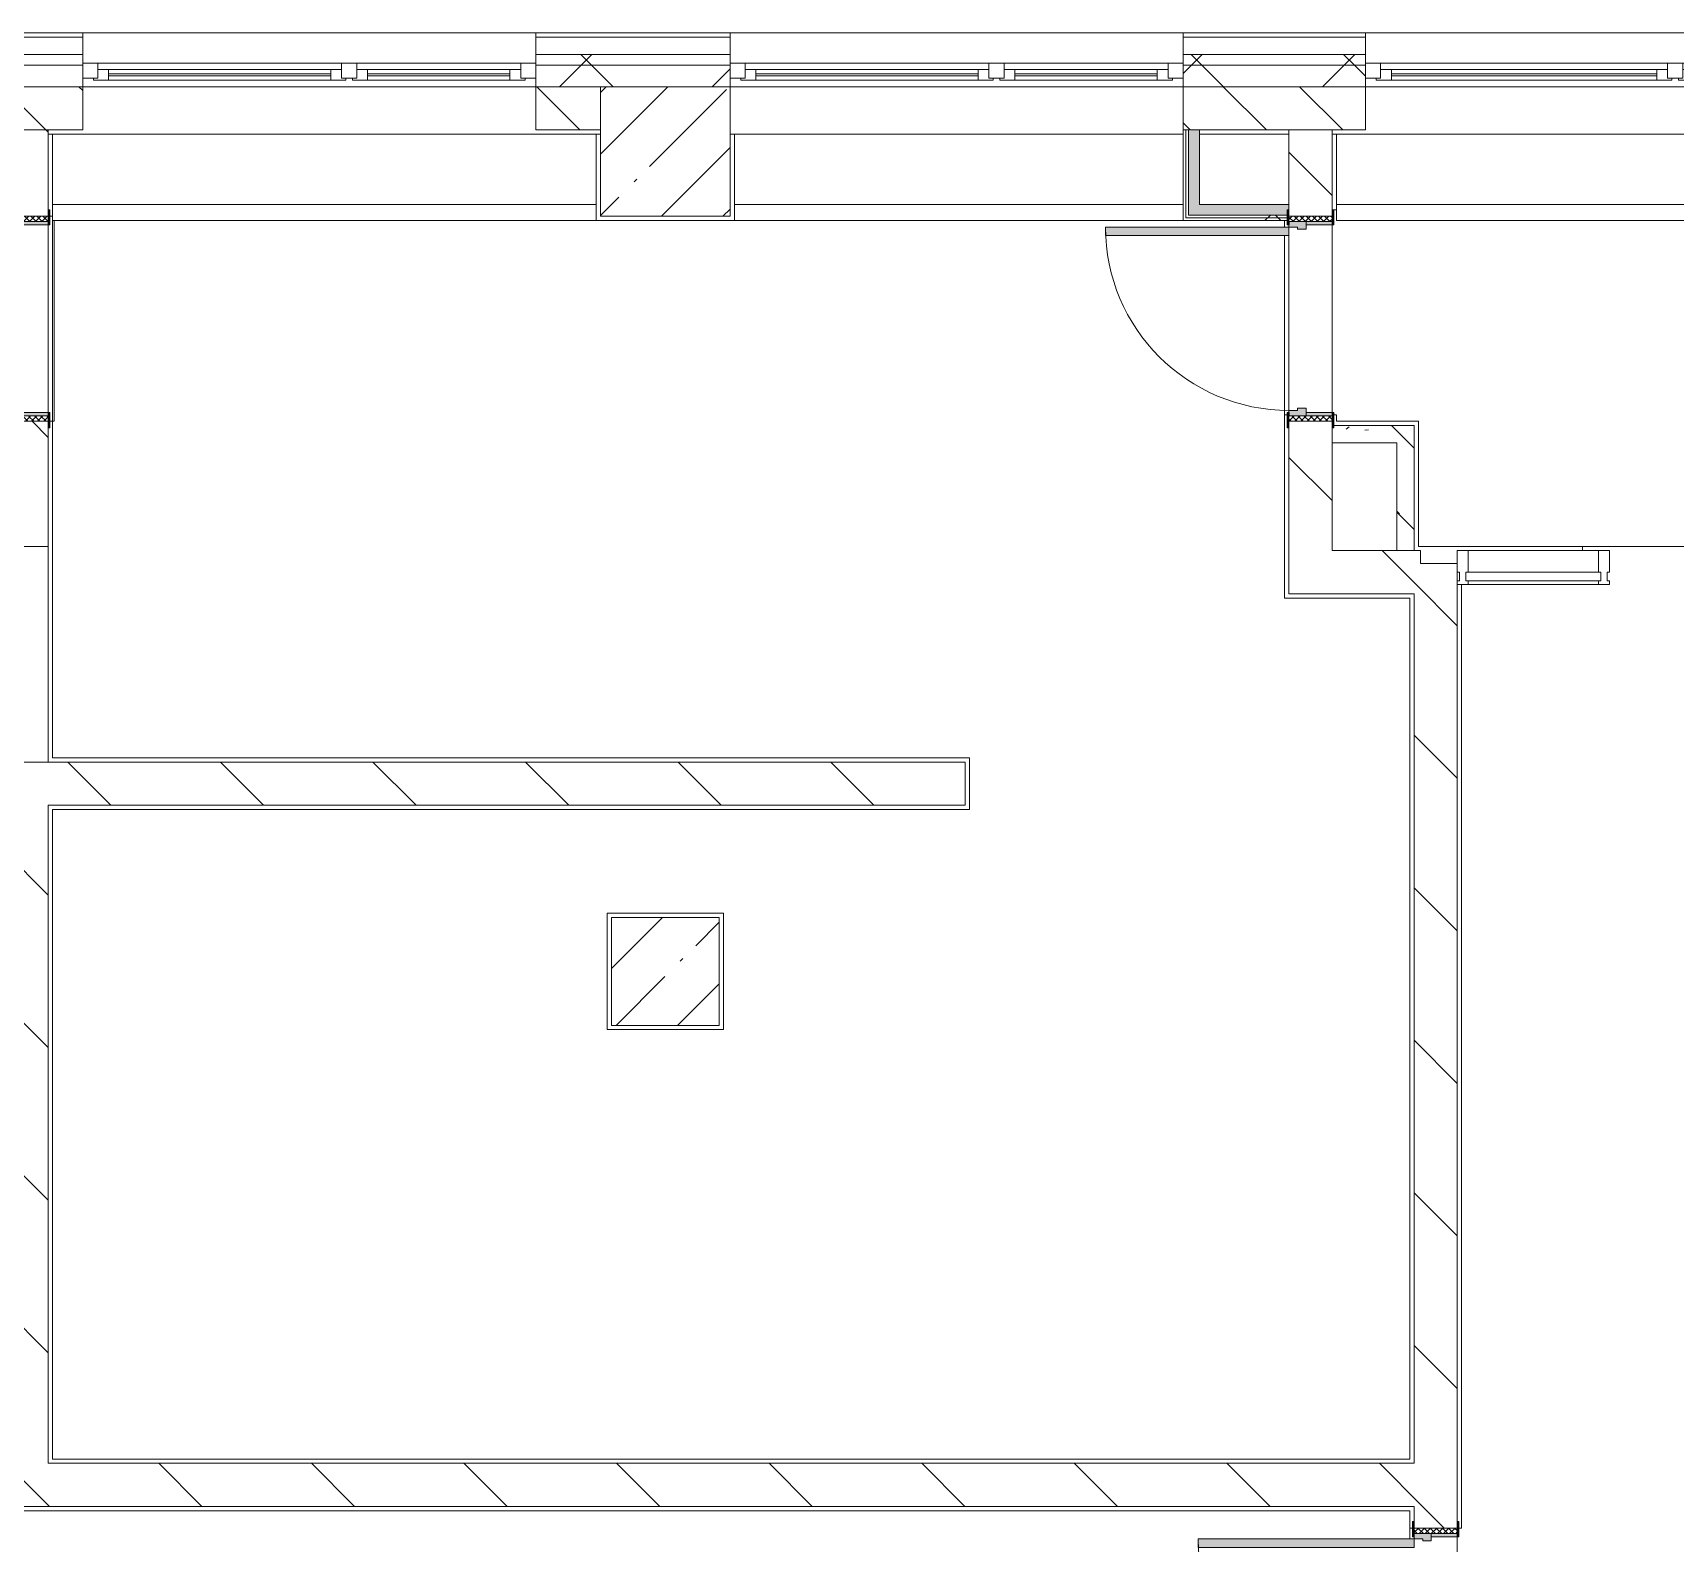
# Model space of a CAD drawing. Header units: millimetres. Extents: x 81494 to 296443, y -8553 to 29000.
# Drawn here: x 220962 to 228573, y 20350 to 27350 of the extents above; entities that cross this region are included whole.
import ezdxf

# ---------------------------------------------------------------- set-up
doc = ezdxf.new("R2010")
doc.units = ezdxf.units.MM
for name, color, linetype, lineweight, true_color in [('A-DOOR-5', 7, 'Continuous', 5, 0xe2e2e2), ('A-DOOR-6', 7, 'Continuous', 5, 0xaaaaaa), ('A-DOOR-FRAM-4', 7, 'Continuous', 5, 0xe2e2e2), ('A-DOOR-FRAM-5', 7, 'Continuous', 5, 0xaaaaaa), ('A-FLOR-2', 7, 'Continuous', 5, 0xaaaaaa), ('I-WALL-2', 7, 'Continuous', 9, 0xe7e7e7), ('I-WALL-5', 7, 'Continuous', 5, 0x787878)]:
    doc.layers.add(name, color=color, linetype=linetype, lineweight=lineweight, true_color=true_color)
for name, color, linetype, lineweight in [('A-GLAZ-3', 7, 'Continuous', 5), ('A-GLAZ-CWMG-2', 7, 'Continuous', 5), ('A-WALL', 7, 'Continuous', 9), ('A-WALL-4', 7, 'Continuous', 5), ('I-WALL-3', 7, 'Continuous', 5), ('S-COLS-1', 7, 'Continuous', 5)]:
    doc.layers.add(name, color=color, linetype=linetype, lineweight=lineweight)
pattern_1 = [(135, (169433.17, 0), (-353.5534, -353.5534), [])]
pattern_2 = [(135, (1826.41, 164.685), (-14.14214, -14.14214), []), (225, (1826.41, 164.685), (14.14214, -14.14214), [])]
pattern_3 = [(45, (-296.384, 164.685), (-14.1421, 14.1421), []), (135, (-296.384, 164.685), (-14.1421, -14.1421), [])]
pattern_4 = [(45, (169433.17, 0), (-353.5534, 353.5534), []), (135, (169433.17, 0), (-353.5534, -353.5534), [])]
pattern_5 = [(135, (169433.17, 0), (-377.1708, -377.1708), [533.4, -88.9, 17.78, -88.9]), (135, (169433.17, 376.94), (-377.1708, -377.1708), []), (50, (169433.17, 0), (637.6445, -55.7866), [66.675, -733.425]), (355, (169433.2, 0), (-123.3494, 668.699), [53.34, -586.74]), (100.451, (169486.3, -4.65), (514.299, 612.908), [56.665, -623.315]), (46.184, (169433.2, 177.8), (948.776, -147.15), [100.012, -1100.137]), (96.636, (169512.2, 165.5), (830.909, 865.997), [84.998, -934.973]), (351.184, (169433.2, 177.8), (830.918, 865.988), [80.01, -880.11]), (21, (169522.07, 133.35), (530.6506, -357.9283), [66.675, -733.425]), (326, (169522.1, 133.35), (216.308, 644.6585), [53.34, -586.74]), (71.451, (169566.3, 103.5), (746.9596, 286.7243), [56.665, -623.315]), (37.5, (169433.17, 0), (10.8105, 295.9426), [16.764, -562.864, 16.764, -578.866, -588.962]), (37.5, (169433.17, 0), (10.8105, 295.9426), [-1175.258, 16.764, -572.198]), (7.5, (169433.17, 0), (233.8692, 350.6318), [16.764, -322.834, 16.764, -549.529, -224.472]), (7.5, (169433.17, 0), (233.8692, 350.6318), [-905.891, 16.764, -207.708]), (327.5, (169234.92, 0), (474.5678, -20.0513), [16.764, -205.486, 16.764, -676.656, -920.115]), (327.5, (169234.92, 0), (474.5678, -20.0513), [-915.67, 16.764, -903.351]), (317.5, (169146.02, 0), (518.4522, 88.9934), [16.764, -272.161, 16.764, -443.738, -653.415]), (317.5, (169146.02, 0), (518.4522, 88.9934), [-749.427, 16.764, -636.651])]
pattern_6 = [(45, (169433.2, 0), (-530.33, 530.33), []), (135, (169433.2, 0), (-530.33, -530.33), [])]

# ---------------------------------------------------------------- blocks, each defined once
blk = doc.blocks.new('Прямоугольный импост - Импост структурный с накладкой - 160мм Темный-32302292-1_3_4_птичка')
at = {"layer": 'A-GLAZ-CWMG-2'}
for p, q in [((-50, 40), (-50, 140)), ((-50, 140), (0, 140)), ((0, 140), (0, 40)), ((-40, 40), (-50, 40)), ((-50, -17), (-50, 0)), ((-50, 0), (-40, 0)), ((-40, 0), (-40, 40)), ((-10, 40), (-10, 0)), ((0, 40), (-10, 40)), ((-10, 0), (0, 0)), ((0, 0), (0, -17)), ((0, -17), (-50, -17))]:
    blk.add_line(p, q, dxfattribs=at)
blk = doc.blocks.new('110_Дверь_СКБ_1Ст_Внутренняя1 - Д-11л 950х2100-32173567-1_3_4_птичка')
at = {"layer": 'A-DOOR-5'}
h = blk.add_hatch(color=256, dxfattribs=at)
h.paths.add_polyline_path([(-437.5, 20), (-402.5, 20), (-402.5, 60), (-412.5, 60), (-412.5, 100), (-437.5, 100)])
h.paths.add_polyline_path([(427.5, 44), (427.5, 20), (462.5, 20), (462.5, 100), (437.5, 100), (437.5, 60), (427.5, 60)])
at = {"layer": 'A-DOOR-6'}
h = blk.add_hatch(dxfattribs=at)
h.set_pattern_fill('FP_6', color=256, style=0, pattern_type=2)
h.set_pattern_definition(pattern_2)
h.paths.add_polyline_path([(462.5, -100), (487.5, -100), (487.5, 100), (462.5, 100)])
at = {"layer": 'A-DOOR-FRAM-4'}
for points in [[(397.5, 950), (397.5, 100), (437.5, 100), (437.5, 950)], [(-492.5, 100), (-422.5, 100), (-422.5, 108), (-492.5, 108)], [(447.5, 100), (517.5, 100), (517.5, 108), (447.5, 108)], [(-437.5, -100), (-422.5, -100), (-422.5, 20), (-437.5, 20)], [(447.5, -100), (462.5, -100), (462.5, 20), (447.5, 20)], [(-492.5, -100), (-492.5, -108), (-422.5, -108), (-422.5, -100), (-482.5, -100)], [(447.5, -102.3), (447.5, -108), (517.5, -108), (517.5, -100), (447.5, -100)]]:
    blk.add_hatch(color=256, dxfattribs=at).paths.add_polyline_path(points)
at = {"layer": 'A-DOOR-FRAM-5'}
h = blk.add_hatch(dxfattribs=at)
h.set_pattern_fill('FP_7', color=256, style=0, pattern_type=2)
h.set_pattern_definition(pattern_3)
h.paths.add_polyline_path([(-462.5, -100), (-437.5, -100), (-437.5, 100), (-462.5, 100)])
at = {"layer": 'A-DOOR-6'}
for p, q in [((437.5, 950), (397.5, 950)), ((397.5, 950), (397.5, 100)), ((437.5, 100), (437.5, 950)), ((397.5, 100), (437.5, 100))]:
    blk.add_line(p, q, dxfattribs=at)
blk.add_arc((437.5, 100), 850, 90, 180, dxfattribs=at)
at = {"layer": 'A-DOOR-FRAM-5'}
for p, q in [((-422.5, 108), (-492.5, 108)), ((-492.5, 108), (-492.5, 100)), ((-492.5, 100), (-422.5, 100)), ((-437.5, 100), (-462.5, 100)), ((-462.5, 100), (-462.5, -100)), ((-412.5, 100), (-437.5, 100)), ((-437.5, 100), (-437.5, 20)), ((-437.5, -100), (-437.5, 100)), ((-422.5, 100), (-437.5, 100)), ((-437.5, 100), (-437.5, 99)), ((-437.5, 99), (-422.5, 99)), ((-422.5, 100), (-422.5, 108)), ((-422.5, 99), (-422.5, 100)), ((-412.5, 60), (-412.5, 100)), ((437.5, 100), (437.5, 60)), ((462.5, 100), (437.5, 100)), ((517.5, 108), (447.5, 108)), ((447.5, 108), (447.5, 100)), ((462.5, 100), (447.5, 100)), ((447.5, 100), (447.5, 99)), ((447.5, 100), (517.5, 100)), ((447.5, 99), (462.5, 99)), ((462.5, 20), (462.5, 100)), ((487.5, 100), (462.5, 100)), ((462.5, 100), (462.5, -100)), ((462.5, 99), (462.5, 100)), ((487.5, -100), (487.5, 100)), ((517.5, 100), (517.5, 108)), ((-437.5, 20), (-402.5, 20)), ((-422.5, 20), (-437.5, 20)), ((-437.5, 20), (-437.5, -100)), ((-422.5, -100), (-422.5, 20)), ((-402.5, 60), (-412.5, 60)), ((-402.5, 20), (-402.5, 60)), ((437.5, 60), (427.5, 60)), ((427.5, 60), (427.5, 20)), ((427.5, 20), (462.5, 20)), ((462.5, 20), (447.5, 20)), ((447.5, 20), (447.5, -100)), ((462.5, -100), (462.5, 20)), ((-422.5, -100), (-492.5, -100)), ((-492.5, -100), (-492.5, -108)), ((-492.5, -108), (-422.5, -108)), ((-462.5, -100), (-437.5, -100)), ((-437.5, -100), (-422.5, -100)), ((-422.5, -108), (-422.5, -100)), ((447.5, -100), (462.5, -100)), ((517.5, -100), (447.5, -100)), ((447.5, -100), (447.5, -108)), ((447.5, -108), (517.5, -108)), ((462.5, -100), (487.5, -100)), ((517.5, -108), (517.5, -100))]:
    blk.add_line(p, q, dxfattribs=at)
blk = doc.blocks.new('PNS_Панель прямоугольная - Нр_Стекло - 40мм-32305525-1_3_4_птичка')
at = {"layer": 'A-GLAZ-3'}
for p, q in [((-312.5, 0), (312.5, 0)), ((302.5, 0), (-302.5, 0)), ((-302.5, -40), (302.5, -40))]:
    blk.add_line(p, q, dxfattribs=at)
blk = doc.blocks.new('Прямоугольный импост - Импост структурный с накладкой - 160мм Темный-32302294-1_3_4_птичка')
at = {"layer": 'A-GLAZ-CWMG-2'}
for p, q in [((-25, 40), (-25, 140)), ((-25, 140), (25, 140)), ((25, 140), (25, 40)), ((-15, 40), (-25, 40)), ((-25, -17), (-25, 0)), ((-25, 0), (-15, 0)), ((-15, 0), (-15, 40)), ((15, 40), (15, 0)), ((25, 40), (15, 40)), ((15, 0), (25, 0)), ((25, 0), (25, -17)), ((25, -17), (-25, -17))]:
    blk.add_line(p, q, dxfattribs=at)
blk = doc.blocks.new('Прямоугольный импост - Импост структурный с накладкой - 160мм Темный-32305521-1_3_4_птичка')
at = {"layer": 'A-GLAZ-CWMG-2'}
for p, q in [((58180, 24950), (58785, 24950)), ((58180, 24793), (58785, 24793))]:
    blk.add_line(p, q, dxfattribs=at)
blk = doc.blocks.new('BSC_Колонна _Прямоугольная - 500х500-33455413-1_3_4_птичка')
at = {"layer": 'S-COLS-1'}
h = blk.add_hatch(dxfattribs=at)
h.set_pattern_fill('FP_163', color=256, style=0, pattern_type=2)
h.set_pattern_definition([(45, (-54460, -23000), (-285.123, 285.123), []), (45, (-54174.88, -23000), (-285.123, 285.123), [504.031, -100.806, 16.764, -84.042])])
h.paths.add_polyline_path([(-250, -250), (250, -250), (250, 250), (-250, 250), (-250, 51.1)])
for p, q in [((250, 250), (-250, 250)), ((-250, 250), (-250, -250)), ((250, -250), (250, 250)), ((-250, -250), (250, -250))]:
    blk.add_line(p, q, dxfattribs=at)
blk = doc.blocks.new('120_Окно_СКБ_2Ст - 120_Окно_СКБ_2Ст 2100х2400 _мал створка справа_-19092174-1_3_4_птичка')
at = {"layer": 'A-GLAZ-3'}
for p, q in [((-1050, -75), (-1050, -5)), ((-1050, -5), (-980, -5)), ((1050, -5), (-1050, -5)), ((-980, -75), (-1050, -75)), ((-1050, -75), (-1000, -75)), ((-980, -75), (-1000, -75)), ((-1000, -75), (-1000, -85)), ((-980, -5), (-980, -75)), ((150, -35), (-980, -35)), ((-980, -35), (-980, -75)), ((-930, -85), (-930, -35)), ((-930, -55), (100, -55)), ((100, -65), (-930, -65)), ((100, -85), (100, -35)), ((150, -75), (150, -5)), ((150, -5), (220, -5)), ((150, -75), (150, -35)), ((220, -75), (150, -75)), ((170, -75), (150, -75)), ((170, -75), (200, -75)), ((170, -85), (170, -75)), ((220, -75), (200, -75)), ((200, -75), (200, -85)), ((220, -5), (220, -75)), ((980, -35), (220, -35)), ((220, -35), (220, -75)), ((270, -85), (270, -35)), ((270, -55), (930, -55)), ((930, -65), (270, -65)), ((930, -85), (930, -35)), ((980, -75), (980, -5)), ((980, -5), (1050, -5)), ((980, -75), (980, -35)), ((1050, -75), (980, -75)), ((1000, -75), (980, -75)), ((1000, -75), (1050, -75)), ((1000, -85), (1000, -75)), ((1050, -5), (1050, -75)), ((-1000, -85), (170, -85)), ((170, -85), (-1000, -85)), ((200, -85), (1000, -85)), ((1000, -85), (200, -85))]:
    blk.add_line(p, q, dxfattribs=at)
blk = doc.blocks.new('120_Окно_СКБ_2Ст - 120_Окно_СКБ_2Ст 2300х2400 _мал створка справа_-19949978-1_3_4_птичка')
at = {"layer": 'A-GLAZ-3'}
for p, q in [((-1150, -75), (-1150, -5)), ((-1150, -5), (-1080, -5)), ((1150, -5), (-1150, -5)), ((-1080, -75), (-1150, -75)), ((-1150, -75), (-1100, -75)), ((-1080, -75), (-1100, -75)), ((-1100, -75), (-1100, -85)), ((-1080, -5), (-1080, -75)), ((250, -35), (-1080, -35)), ((-1080, -35), (-1080, -75)), ((-1030, -85), (-1030, -35)), ((-1030, -55), (200, -55)), ((200, -65), (-1030, -65)), ((200, -85), (200, -35)), ((250, -75), (250, -5)), ((250, -5), (320, -5)), ((250, -75), (250, -35)), ((320, -75), (250, -75)), ((270, -75), (250, -75)), ((270, -75), (300, -75)), ((270, -85), (270, -75)), ((320, -75), (300, -75)), ((300, -75), (300, -85)), ((320, -5), (320, -75)), ((1080, -35), (320, -35)), ((320, -35), (320, -75)), ((370, -85), (370, -35)), ((370, -55), (1030, -55)), ((1030, -65), (370, -65)), ((1030, -85), (1030, -35)), ((1080, -75), (1080, -5)), ((1080, -5), (1150, -5)), ((1080, -75), (1080, -35)), ((1150, -75), (1080, -75)), ((1100, -75), (1080, -75)), ((1100, -75), (1150, -75)), ((1100, -85), (1100, -75)), ((1150, -5), (1150, -75)), ((-1100, -85), (270, -85)), ((270, -85), (-1100, -85)), ((300, -85), (1100, -85)), ((1100, -85), (300, -85))]:
    blk.add_line(p, q, dxfattribs=at)
blk = doc.blocks.new('110_Дверь_СКБ_1Ст_Внутренняя1 - Д-26л 950х2100 EIW30-32941023-1_3_4_птичка')
at = {"layer": 'A-DOOR-5'}
h = blk.add_hatch(color=256, dxfattribs=at)
h.paths.add_polyline_path([(-437.5, 94), (-437.5, 20), (-402.5, 20), (-407.2, 60), (-412.5, 65.8), (-412.5, 100), (-437.5, 94.9)])
h.paths.add_polyline_path([(427.5, 44), (427.5, 20), (462.5, 20), (462.5, 100), (437.5, 100), (437.5, 60), (427.5, 60)])
at = {"layer": 'A-DOOR-6'}
h = blk.add_hatch(dxfattribs=at)
h.set_pattern_fill('FP_6', color=256, style=0, pattern_type=2)
h.set_pattern_definition(pattern_2)
h.paths.add_polyline_path([(462.5, -100), (487.5, -100), (487.5, 100), (462.5, 100)])
at = {"layer": 'A-DOOR-FRAM-4'}
for points in [[(397.5, 100), (437.5, 100), (437.5, 950), (397.5, 950), (397.5, 120)], [(-492.5, 102.9), (-492.5, 100), (-422.5, 100), (-422.5, 108), (-492.5, 108)], [(447.5, 100), (517.5, 100), (517.5, 108), (447.5, 108)], [(-437.5, -100), (-422.5, -100), (-422.5, 20), (-437.5, 20)], [(447.5, -100), (462.5, -100), (462.5, 20), (447.5, 20)], [(-492.5, -100), (-492.5, -108), (-422.5, -108), (-422.5, -100), (-462.5, -100)], [(447.5, -100), (447.5, -108), (517.5, -108), (517.5, -100), (462.5, -100)]]:
    blk.add_hatch(color=256, dxfattribs=at).paths.add_polyline_path(points)
at = {"layer": 'A-DOOR-FRAM-5'}
h = blk.add_hatch(dxfattribs=at)
h.set_pattern_fill('FP_7', color=256, style=0, pattern_type=2)
h.set_pattern_definition(pattern_3)
h.paths.add_polyline_path([(-462.5, -100), (-437.5, -100), (-443.3, 100), (-462.5, 100)])
at = {"layer": 'A-DOOR-6'}
for p, q in [((437.5, 950), (397.5, 950)), ((397.5, 950), (397.5, 100)), ((437.5, 100), (437.5, 950)), ((397.5, 100), (437.5, 100))]:
    blk.add_line(p, q, dxfattribs=at)
blk.add_arc((437.5, 100), 850, 90, 180, dxfattribs=at)
at = {"layer": 'A-DOOR-FRAM-5'}
for p, q in [((-422.5, 108), (-492.5, 108)), ((-492.5, 108), (-492.5, 100)), ((-492.5, 100), (-422.5, 100)), ((-437.5, 100), (-462.5, 100)), ((-462.5, 100), (-462.5, -100)), ((-412.5, 100), (-437.5, 100)), ((-437.5, 100), (-437.5, 20)), ((-437.5, -100), (-437.5, 100)), ((-422.5, 100), (-437.5, 100)), ((-437.5, 100), (-437.5, 99)), ((-437.5, 99), (-422.5, 99)), ((-422.5, 100), (-422.5, 108)), ((-422.5, 99), (-422.5, 100)), ((-412.5, 60), (-412.5, 100)), ((437.5, 100), (437.5, 60)), ((462.5, 100), (437.5, 100)), ((517.5, 108), (447.5, 108)), ((447.5, 108), (447.5, 100)), ((462.5, 100), (447.5, 100)), ((447.5, 100), (447.5, 99)), ((447.5, 100), (517.5, 100)), ((447.5, 99), (462.5, 99)), ((462.5, 20), (462.5, 100)), ((487.5, 100), (462.5, 100)), ((462.5, 100), (462.5, -100)), ((462.5, 99), (462.5, 100)), ((487.5, -100), (487.5, 100)), ((517.5, 100), (517.5, 108)), ((-437.5, 20), (-402.5, 20)), ((-422.5, 20), (-437.5, 20)), ((-437.5, 20), (-437.5, -100)), ((-422.5, -100), (-422.5, 20)), ((-402.5, 60), (-412.5, 60)), ((-402.5, 20), (-402.5, 60)), ((437.5, 60), (427.5, 60)), ((427.5, 60), (427.5, 20)), ((427.5, 20), (462.5, 20)), ((462.5, 20), (447.5, 20)), ((447.5, 20), (447.5, -100)), ((462.5, -100), (462.5, 20)), ((-422.5, -100), (-492.5, -100)), ((-492.5, -100), (-492.5, -108)), ((-492.5, -108), (-422.5, -108)), ((-462.5, -100), (-437.5, -100)), ((-437.5, -100), (-422.5, -100)), ((-422.5, -108), (-422.5, -100)), ((447.5, -100), (462.5, -100)), ((517.5, -100), (447.5, -100)), ((447.5, -100), (447.5, -108)), ((447.5, -108), (517.5, -108)), ((462.5, -100), (487.5, -100)), ((517.5, -108), (517.5, -100))]:
    blk.add_line(p, q, dxfattribs=at)
blk = doc.blocks.new('110_Дверь_СКБ_1Ст_Внутренняя1 - Д-12 EIW 1100x2100h_кладовые _все__ коридор _между помещениями блока столовой__ моечные _все_-32936079-1_3_4_птичка')
at = {"layer": 'A-DOOR-5'}
h = blk.add_hatch(color=256, dxfattribs=at)
h.paths.add_polyline_path([(-512.5, 20), (-477.5, 20), (-477.5, 60), (-487.5, 60), (-487.5, 100), (-512.5, 100)])
h.paths.add_polyline_path([(502.5, 44), (502.5, 20), (537.5, 20), (537.5, 100), (512.5, 100), (512.5, 60), (502.5, 60)])
at = {"layer": 'A-DOOR-6'}
h = blk.add_hatch(dxfattribs=at)
h.set_pattern_fill('FP_30', color=256, style=0, pattern_type=2)
h.set_pattern_definition([(135, (1751.41, 164.685), (-14.14214, -14.14214), []), (225, (1751.41, 164.685), (14.14214, -14.14214), [])])
h.paths.add_polyline_path([(537.5, -100), (562.5, -100), (562.5, 100), (537.5, 100)])
at = {"layer": 'A-DOOR-FRAM-4'}
for points in [[(472.5, 120), (472.5, 100), (512.5, 100), (512.5, 1100), (472.5, 1100), (472.5, 178.7)], [(-567.5, 100), (-497.5, 100), (-497.5, 108), (-567.5, 108)], [(522.5, 100), (592.5, 100), (592.5, 108), (522.5, 108)], [(-512.5, -100), (-497.5, -100), (-497.5, 20), (-512.5, 20)], [(522.5, -100), (537.5, -100), (537.5, 20), (522.5, 20)], [(-567.5, -108), (-497.5, -108), (-497.5, -100), (-567.5, -100)], [(522.5, -108), (592.5, -108), (592.5, -100), (522.5, -100)]]:
    blk.add_hatch(color=256, dxfattribs=at).paths.add_polyline_path(points)
at = {"layer": 'A-DOOR-FRAM-5'}
h = blk.add_hatch(dxfattribs=at)
h.set_pattern_fill('FP_31', color=256, style=0, pattern_type=2)
h.set_pattern_definition([(45, (-371.384, 164.685), (-14.1421, 14.1421), []), (135, (-371.384, 164.685), (-14.1421, -14.1421), [])])
h.paths.add_polyline_path([(-537.5, -100), (-512.5, -100), (-512.5, 100), (-537.5, 100)])
at = {"layer": 'A-DOOR-6'}
for p, q in [((512.5, 1100), (472.5, 1100)), ((472.5, 1100), (472.5, 100)), ((512.5, 100), (512.5, 1100)), ((472.5, 100), (512.5, 100))]:
    blk.add_line(p, q, dxfattribs=at)
blk.add_arc((512.5, 100), 1000, 90, 180, dxfattribs=at)
at = {"layer": 'A-DOOR-FRAM-5'}
for p, q in [((-497.5, 108), (-567.5, 108)), ((-567.5, 108), (-567.5, 100)), ((-567.5, 100), (-497.5, 100)), ((-512.5, 100), (-537.5, 100)), ((-537.5, 100), (-537.5, -100)), ((-487.5, 100), (-512.5, 100)), ((-512.5, 100), (-512.5, 20)), ((-512.5, -100), (-512.5, 100)), ((-497.5, 100), (-512.5, 100)), ((-512.5, 100), (-512.5, 99)), ((-512.5, 99), (-497.5, 99)), ((-497.5, 100), (-497.5, 108)), ((-497.5, 99), (-497.5, 100)), ((-487.5, 60), (-487.5, 100)), ((512.5, 100), (512.5, 60)), ((537.5, 100), (512.5, 100)), ((592.5, 108), (522.5, 108)), ((522.5, 108), (522.5, 100)), ((537.5, 100), (522.5, 100)), ((522.5, 100), (522.5, 99)), ((522.5, 100), (592.5, 100)), ((522.5, 99), (537.5, 99)), ((537.5, 20), (537.5, 100)), ((562.5, 100), (537.5, 100)), ((537.5, 100), (537.5, -100)), ((537.5, 99), (537.5, 100)), ((562.5, -100), (562.5, 100)), ((592.5, 100), (592.5, 108)), ((-512.5, 20), (-477.5, 20)), ((-497.5, 20), (-512.5, 20)), ((-512.5, 20), (-512.5, -100)), ((-497.5, -100), (-497.5, 20)), ((-477.5, 60), (-487.5, 60)), ((-477.5, 20), (-477.5, 60)), ((512.5, 60), (502.5, 60)), ((502.5, 60), (502.5, 20)), ((502.5, 20), (537.5, 20)), ((537.5, 20), (522.5, 20)), ((522.5, 20), (522.5, -100)), ((537.5, -100), (537.5, 20)), ((-497.5, -100), (-567.5, -100)), ((-567.5, -100), (-567.5, -108)), ((-567.5, -108), (-497.5, -108)), ((-537.5, -100), (-512.5, -100)), ((-512.5, -100), (-497.5, -100)), ((-497.5, -108), (-497.5, -100)), ((522.5, -100), (537.5, -100)), ((592.5, -100), (522.5, -100)), ((522.5, -100), (522.5, -108)), ((522.5, -108), (592.5, -108)), ((537.5, -100), (562.5, -100)), ((592.5, -108), (592.5, -100))]:
    blk.add_line(p, q, dxfattribs=at)
blk = doc.blocks.new('DOR_Проход в стене_Прямоугольный - 1000x1500-23441848-1_3_4_птичка')
at = {"layer": 'A-DOOR-6'}
for p, q in [((500, 100), (-500, 100)), ((500, -100), (-500, -100))]:
    blk.add_line(p, q, dxfattribs=at)
blk = doc.blocks.new('Зашивка приборов отопления7 - Зашивка приборов отопления-33277170-1_3_4_птичка')
at = {"layer": 'A-WALL-4'}
for p, q in [((51619.5, 26880), (51619.5, 26555)), ((54140, 26880), (51619.5, 26880)), ((54140, 26555), (54140, 26880)), ((51619.5, 26555), (54140, 26555)), ((54140, 26555), (51619.5, 26555)), ((51619.5, 26555), (51619.5, 26480)), ((54140, 26480), (54140, 26555)), ((51619.5, 26480), (54140, 26480))]:
    blk.add_line(p, q, dxfattribs=at)
blk = doc.blocks.new('Зашивка приборов отопления8 - Зашивка приборов отопления-33277697-1_3_4_птичка')
at = {"layer": 'A-WALL-4'}
for p, q in [((52060.5, 26880), (52060.5, 26555)), ((54140, 26880), (52060.5, 26880)), ((54140, 26555), (52060.2, 26555)), ((52060.2, 26555), (52060.2, 26480)), ((52060.5, 26555), (54140, 26555)), ((52060.2, 26480), (54140, 26480))]:
    blk.add_line(p, q, dxfattribs=at)
blk = doc.blocks.new('Зашивка приборов отопления9 - Зашивка приборов отопления-33277916-1_3_4_птичка')
at = {"layer": 'A-WALL-4'}
for p, q in [((51570, 26880), (51570, 26555)), ((54140, 26880), (51570, 26880)), ((54140, 26555), (54140, 26880)), ((51570, 26555), (54140, 26555)), ((54140, 26555), (51570, 26555)), ((51570, 26555), (51570, 26480)), ((54140, 26480), (54140, 26555)), ((51570, 26480), (54140, 26480))]:
    blk.add_line(p, q, dxfattribs=at)

msp = doc.modelspace()

# ---------------------------------------------------------------- hatches: boundary and pattern name
at = {"layer": 'A-WALL-4'}
h = msp.add_hatch(dxfattribs=at)
h.set_pattern_fill('FP_116', color=256, style=0, pattern_type=2)
h.set_pattern_definition(pattern_4)
h.paths.add_polyline_path([(254066.1, 27200), (254403.2, 27200), (254403.2, 27250), (249783.2, 27250), (249783.2, 27200), (253138, 27200)])
h.paths.add_polyline_path([(242929.7, 27200), (243683.2, 27200), (243683.2, 27250), (242343.2, 27250), (242343.2, 27200)])
h.paths.add_polyline_path([(239217.6, 27200), (240243.2, 27200), (240243.2, 27250), (237643.2, 27250), (237643.2, 27200), (238289.5, 27200)])
h.paths.add_polyline_path([(245783.2, 27200), (246683.2, 27200), (246683.2, 27250), (245783.2, 27250), (245783.2, 27210)])
h.paths.add_polyline_path([(229438.2, 27200), (230493.2, 27200), (230493.2, 27250), (229438.2, 27250), (229438.2, 27210)])
h.paths.add_polyline_path([(226983.2, 27200), (227138.2, 27200), (227138.2, 27250), (226293.2, 27250), (226293.2, 27200), (226783.2, 27200)])
h.paths.add_polyline_path([(236543.2, 27200), (236543.2, 27250), (235593.2, 27250), (235593.2, 27200), (236433.5, 27200)])
h.paths.add_polyline_path([(220293.2, 27200), (221193.2, 27200), (221193.2, 27250), (220293.2, 27250), (220293.2, 27210)])
h.paths.add_polyline_path([(224193.2, 27200), (224193.2, 27250), (223293.2, 27250), (223293.2, 27200), (223593.2, 27200)])
h.paths.add_polyline_path([(212304.6, 27200), (213993.2, 27200), (213993.2, 27250), (211593.2, 27250), (211593.2, 27200), (212213.2, 27200)])
h.paths.add_polyline_path([(217093.2, 27200), (218193.2, 27200), (218193.2, 27250), (217093.2, 27250), (217093.2, 27210)])
h = msp.add_hatch(dxfattribs=at)
h.set_pattern_fill('FP_116', color=256, style=0, pattern_type=2)
h.set_pattern_definition(pattern_4)
h.paths.add_polyline_path([(212193.2, 27100), (213993.2, 27100), (213993.2, 27200), (211593.2, 27200), (211593.2, 27100)])
h.paths.add_polyline_path([(254066.1, 27100), (254403.2, 27100), (254398.6, 27200), (249783.2, 27198.1), (249783.2, 27100), (253533.2, 27100)])
h.paths.add_polyline_path([(229937.2, 27100), (230493.2, 27100), (230493.2, 27200), (229438.2, 27200), (229438.2, 27100), (229593.2, 27100)])
h.paths.add_polyline_path([(235593.2, 27100), (236511.2, 27102), (236511.2, 27110), (236543.2, 27110), (236543.2, 27200), (235593.2, 27200), (235593.2, 27140)])
h.paths.add_polyline_path([(217093.2, 27100), (218193.2, 27100), (218193.2, 27200), (217093.2, 27200), (217093.2, 27139.7)])
h.paths.add_polyline_path([(220293.2, 27100), (221193.2, 27100), (221193.2, 27200), (220293.2, 27200), (220293.2, 27140)])
h.paths.add_polyline_path([(246683.2, 27100), (246683.2, 27200), (245783.2, 27200), (245783.2, 27100), (246641.8, 27100)])
h.paths.add_polyline_path([(237675.2, 27100), (240243.2, 27100), (240243.2, 27200), (237643.2, 27200), (237643.2, 27110), (237675.2, 27110), (237675.2, 27102), (237643.2, 27100)])
h.paths.add_polyline_path([(223293.2, 27100), (224193.2, 27100), (224193.2, 27200), (223293.2, 27200), (223293.2, 27140)])
h.paths.add_polyline_path([(227138.2, 27100), (227138.2, 27200), (226293.2, 27200), (226293.2, 27100), (226983.2, 27100)])
h.paths.add_polyline_path([(242973.2, 27100), (243683.2, 27100), (243683.2, 27200), (242343.2, 27200), (242343.2, 27100), (242929.7, 27100)])
h = msp.add_hatch(dxfattribs=at)
h.set_pattern_fill('FP_127', color=256, style=0, pattern_type=2)
h.set_pattern_definition([(135, (169433.17, 0), (-176.7767, -176.7767), [])])
h.paths.add_polyline_path([(220593.2, 26900), (221193.2, 26900), (221193.2, 27100), (220293.2, 27100), (220293.2, 26900)])
h.paths.add_polyline_path([(236193.2, 26900), (236493.2, 26900), (236493.2, 27100), (236193.2, 27100), (236193.2, 27091.9)])
h.paths.add_polyline_path([(212702.3, 26900), (213993.2, 26900), (213993.2, 27100), (212193.2, 27100), (212193.2, 26900), (212304.6, 26900)])
h.paths.add_polyline_path([(250083.2, 26900), (250083.2, 27100), (249783.2, 27100), (249783.2, 26900)])
h.paths.add_polyline_path([(245861.4, 26900), (246183.2, 26900), (246183.2, 27100), (245783.2, 27100), (245783.2, 26900)])
h.paths.add_polyline_path([(223293.2, 26900), (223593.2, 26900), (223593.2, 27100), (223293.2, 27100), (223293.2, 26969.4)])
h.paths.add_polyline_path([(217593.2, 26900), (217593.2, 27100), (217093.2, 27100), (217093.2, 26900)])
h.paths.add_polyline_path([(226293.2, 26900), (227138.2, 26900), (227138.2, 27100), (226293.2, 27100)])
h.paths.add_polyline_path([(243683.2, 26900), (243683.2, 27100), (243473.2, 27100), (243473.2, 26900)])
h.paths.add_polyline_path([(242973.2, 26900), (242973.2, 27100), (242343.2, 27100), (242343.2, 26900), (242929.7, 26900)])
h.paths.add_polyline_path([(229593.2, 26900), (229593.2, 27100), (229438.2, 27100), (229438.2, 26900)])
h.paths.add_polyline_path([(239743.2, 26900), (239743.2, 27100), (237643.2, 27100), (237843.2, 26900), (239217.6, 26900)])
h.paths.add_polyline_path([(237843.2, 26900), (237639.2, 27100), (237643.2, 26900), (237825, 26900)])
h.paths.add_polyline_path([(230493.2, 26900), (230493.2, 27100), (230193.2, 27100), (230193.2, 26900)])
at = {"layer": 'I-WALL-2'}
for points in [[(226318.2, 26505), (226368.2, 26505), (226368.2, 26900), (226318.2, 26896.6), (226318.2, 26555)], [(226689.1, 26505), (226775.2, 26505), (226775.2, 26530), (226783.2, 26534.3), (226783.2, 26555), (226368.2, 26555), (226368.2, 26505)]]:
    msp.add_hatch(color=256, dxfattribs=at).paths.add_polyline_path(points)
at = {"layer": 'I-WALL-3'}
h = msp.add_hatch(dxfattribs=at)
h.set_pattern_fill('FP_126', color=256, style=0, pattern_type=2)
h.set_pattern_definition(pattern_1)
h.paths.add_polyline_path([(221033.2, 20520), (221033.2, 23970), (220833.2, 23970), (220833.2, 20520), (220844.6, 20520)])
h.paths.add_polyline_path([(220833.2, 24970), (221033.2, 24970), (221033.2, 25550), (220833.2, 25550), (220833.2, 25480.8)])
h.paths.add_polyline_path([(220926, 26500), (221033.2, 26500), (221033.2, 26900), (220833.2, 26895.5), (220833.2, 26500)])
h = msp.add_hatch(dxfattribs=at)
h.set_pattern_fill('FP_126', color=256, style=0, pattern_type=2)
h.set_pattern_definition(pattern_1)
h.paths.add_polyline_path([(226783.2, 24750), (226983.2, 24750), (226983.2, 25550), (226783.2, 25550), (226783.2, 25480.8)])
h.paths.add_polyline_path([(226783.2, 26500), (226983.2, 26500), (226983.2, 26900), (226783.2, 26900), (226783.2, 26530)])
h = msp.add_hatch(dxfattribs=at)
h.set_pattern_fill('FP_214', color=256, style=0, pattern_type=2)
h.set_pattern_definition(pattern_6)
h.paths.add_polyline_path([(226305.7, 26480), (226775.2, 26480), (226775.2, 26492.5), (226305.7, 26489.4)])
h = msp.add_hatch(dxfattribs=at)
h.set_pattern_fill('FP_214', color=256, style=0, pattern_type=2)
h.set_pattern_definition(pattern_6)
h.paths.add_polyline_path([(226689.1, 26492.5), (226775.2, 26492.7), (226775.2, 26505), (226318.2, 26505), (226318.2, 26492.5), (226368.2, 26492.5)])
h = msp.add_hatch(dxfattribs=at)
h.set_pattern_fill('FP_126', color=256, style=0, pattern_type=2)
h.set_pattern_definition(pattern_1)
h.paths.add_polyline_path([(227343.2, 24750), (227363.2, 24750), (227363.2, 24890), (227393.2, 24890), (227393.2, 24950), (226983.2, 24950), (226983.2, 24750)])
h = msp.add_hatch(dxfattribs=at)
h.set_pattern_fill('FP_126', color=256, style=0, pattern_type=2)
h.set_pattern_definition(pattern_1)
h.paths.add_polyline_path([(227563.2, 20720), (227563.2, 24890), (227363.2, 24890), (227363.2, 20720)])
h = msp.add_hatch(dxfattribs=at)
h.set_pattern_fill('FP_126', color=256, style=0, pattern_type=2)
h.set_pattern_definition(pattern_1)
h.paths.add_polyline_path([(224163.2, 23770), (225283.2, 23770), (225283.2, 23970), (221033.2, 23970), (221033.2, 23770), (223623.2, 23770)])
h = msp.add_hatch(dxfattribs=at)
h.set_pattern_fill('FP_126', color=256, style=0, pattern_type=2)
h.set_pattern_definition(pattern_1)
h.paths.add_polyline_path([(227343.2, 20520), (227563.2, 20520), (227563.2, 20720), (221033.2, 20720), (221033.2, 20520), (226763.2, 20520)])
h = msp.add_hatch(dxfattribs=at)
h.set_pattern_fill('FP_126', color=256, style=0, pattern_type=2)
h.set_pattern_definition(pattern_1)
h.paths.add_polyline_path([(227563.2, 18600), (227563.2, 19320), (227363.2, 19320), (227363.2, 18600)])
h.paths.add_polyline_path([(227563.2, 20420), (227563.2, 20520), (227363.2, 20520), (227363.2, 20420)])
at = {"layer": 'I-WALL-5'}
h = msp.add_hatch(dxfattribs=at)
h.set_pattern_fill('FP_125', color=256, style=0, pattern_type=2)
h.set_pattern_definition(pattern_5)
h.paths.add_polyline_path([(226983.2, 25450), (227283.2, 25450), (227283.2, 25530), (226991.2, 25530), (226991.2, 25520), (226983.2, 25520), (226983.2, 25480.8)])
h = msp.add_hatch(dxfattribs=at)
h.set_pattern_fill('FP_125', color=256, style=0, pattern_type=2)
h.set_pattern_definition(pattern_5)
h.paths.add_polyline_path([(227283.2, 24950), (227363.2, 24950), (227363.2, 25530), (227283.2, 25530), (227283.2, 25079)])
at = {"layer": 'S-COLS-1'}
h = msp.add_hatch(dxfattribs=at)
h.set_pattern_fill('FP_96', color=256, style=0, pattern_type=2)
h.set_pattern_definition([(45, (169433.17, 0), (-285.123, 285.123), []), (45, (169718.3, 0), (-285.123, 285.123), [504.031, -100.806, 16.764, -84.042])])
h.paths.add_polyline_path([(224193.2, 26500), (224193.2, 27100), (223593.2, 27100), (223593.2, 26500)])

# ---------------------------------------------------------------- linework, layer by layer
at = {"layer": 'A-FLOR-2'}
for p, q in [((224213.2, 26860), (224213.2, 26480)), ((221052.7, 26500), (221041.2, 26500)), ((227003.2, 26530), (226991.2, 26530)), ((221053.2, 26480), (221053.2, 23990)), ((221061.2, 25550), (221061.2, 26480)), ((224213.2, 26480), (223573.2, 26480)), ((226763.2, 26450), (226763.2, 26480)), ((226763.2, 26410), (226763.2, 24730)), ((226763.2, 25580), (226775.2, 25580)), ((226991.2, 25580), (227003.2, 25580)), ((227003.2, 25580), (227003.2, 25550)), ((221041.2, 25550), (221061.2, 25550)), ((227003.2, 25550), (227383.2, 25550)), ((227383.2, 25550), (227383.2, 24970)), ((227383.2, 24970), (236213.2, 24970)), ((228143.2, 24970), (228143.2, 24950)), ((227583.2, 24793), (227583.2, 20420)), ((227343.2, 24730), (226763.2, 24730)), ((227343.2, 20740), (227343.2, 24730)), ((221053.2, 23990), (225303.2, 23990)), ((225303.2, 23990), (225303.2, 23750)), ((225303.2, 23750), (221053.2, 23750)), ((221053.2, 23750), (221053.2, 20740)), ((223623.2, 22730), (223623.2, 23270)), ((223623.2, 23270), (224163.2, 23270)), ((224163.2, 23270), (224163.2, 22730)), ((224163.2, 22730), (223623.2, 22730)), ((221053.2, 20740), (227343.2, 20740)), ((227343.2, 20500), (220813.2, 20500)), ((227343.2, 20500), (227343.2, 20370)), ((227355.2, 20420), (227343.2, 20420)), ((227583.2, 20420), (227571.2, 20420))]:
    msp.add_line(p, q, dxfattribs=at)
at = {"layer": 'A-WALL'}
for p, q in [((221193.2, 27330), (220293.2, 27330)), ((224193.2, 27330), (223293.2, 27330)), ((227138.2, 27330), (226293.2, 27330)), ((221193.2, 27250), (220293.2, 27250)), ((224193.2, 27250), (223293.2, 27250)), ((227138.2, 27250), (226293.2, 27250)), ((221193.2, 27200), (220293.2, 27200)), ((224193.2, 27200), (223293.2, 27200)), ((227138.2, 27200), (226293.2, 27200)), ((221193.2, 27100), (220293.2, 27100)), ((220293.2, 27100), (221193.2, 27100)), ((223593.2, 27100), (223293.2, 27100)), ((223293.2, 27100), (223593.2, 27100)), ((227138.2, 27100), (226293.2, 27100)), ((226293.2, 27100), (227138.2, 27100)), ((221033.2, 26900), (220833.2, 26900)), ((226305.7, 26492.5), (226305.7, 26900)), ((226318.2, 26505), (226318.2, 26900)), ((226983.2, 26900), (226783.2, 26900)), ((226775.2, 26492.5), (226305.7, 26492.5)), ((226775.2, 26505), (226318.2, 26505)), ((226983.2, 25520), (226983.2, 25450)), ((227283.2, 24950), (227363.2, 24950))]:
    msp.add_line(p, q, dxfattribs=at)
at = {"layer": 'A-WALL-4'}
for p, q in [((211593.2, 27350), (236543.2, 27350)), ((221193.2, 27100), (221193.2, 27350)), ((223293.2, 27350), (223293.2, 27100)), ((224193.2, 27100), (224193.2, 27350)), ((226293.2, 27350), (226293.2, 27100)), ((227138.2, 27100), (227138.2, 27350)), ((221193.2, 26900), (221193.2, 27100)), ((223293.2, 27100), (221193.2, 27100)), ((223293.2, 27100), (223293.2, 26900)), ((223593.2, 26900), (223593.2, 27100)), ((226293.2, 27100), (223593.2, 27100)), ((226293.2, 27100), (226293.2, 26900)), ((227138.2, 26900), (227138.2, 27100)), ((229438.2, 27100), (227138.2, 27100)), ((221033.2, 26900), (221193.2, 26900)), ((223293.2, 26900), (223593.2, 26900)), ((226368.2, 26900), (226783.2, 26900)), ((226983.2, 26900), (227138.2, 26900))]:
    msp.add_line(p, q, dxfattribs=at)
at = {"layer": 'I-WALL-3'}
for p, q in [((221193.2, 27100), (223293.2, 27100)), ((224193.2, 27100), (226293.2, 27100)), ((227138.2, 27100), (229438.2, 27100)), ((221033.2, 26530), (221033.2, 26900)), ((223593.2, 26880), (221033.2, 26880)), ((226293.8, 26880), (224193.2, 26880)), ((226293.2, 26900), (226293.2, 26480)), ((226368.2, 26900), (226293.2, 26900)), ((226368.2, 26555), (226368.2, 26900)), ((226783.2, 26880), (226368.2, 26880)), ((226783.2, 26530), (226783.2, 26900)), ((226983.2, 26530), (226983.2, 26900)), ((229593.2, 26880), (226983.2, 26880)), ((226783.2, 26555), (226368.2, 26555)), ((221033.2, 26460), (221033.2, 25590)), ((226293.2, 26480), (226775.2, 26480)), ((226983.2, 26460), (226983.2, 25590)), ((226783.2, 25600), (226783.2, 26410)), ((221033.2, 25520), (221033.2, 23970)), ((226783.2, 25520), (226783.2, 24750)), ((227363.2, 25530), (226991.2, 25530)), ((227363.2, 24950), (227363.2, 25530)), ((226983.2, 25450), (227283.2, 25450)), ((226983.2, 24950), (226983.2, 25450)), ((227283.2, 25450), (227283.2, 24950)), ((220833.2, 24970), (221033.2, 24970)), ((227283.2, 24950), (226983.2, 24950)), ((227393.2, 24950), (227363.2, 24950)), ((227393.2, 24890), (227393.2, 24950)), ((227563.2, 24890), (227393.2, 24890)), ((227563.2, 20450), (227563.2, 24890)), ((226783.2, 24750), (227363.2, 24750)), ((227363.2, 24750), (227363.2, 20720)), ((225283.2, 23970), (220833.2, 23970)), ((225283.2, 23770), (225283.2, 23970)), ((221033.2, 20720), (221033.2, 23770)), ((221033.2, 23770), (225283.2, 23770)), ((227363.2, 20720), (221033.2, 20720)), ((220833.2, 20520), (227363.2, 20520)), ((227363.2, 20520), (227363.2, 20450)), ((227563.2, 20380), (227563.2, 19360))]:
    msp.add_line(p, q, dxfattribs=at)
at = {"layer": 'S-COLS-1'}
for p, q in [((224193.2, 27100), (223593.2, 27100)), ((223593.2, 27100), (223593.2, 26900)), ((224193.2, 26500), (224193.2, 27100)), ((223593.2, 26900), (223593.2, 26500)), ((223593.2, 26500), (224193.2, 26500))]:
    msp.add_line(p, q, dxfattribs=at)

# ---------------------------------------------------------------- block references
at = {"layer": 'A-DOOR-6'}
for name, p, rotation in [('110_Дверь_СКБ_1Ст_Внутренняя1 - Д-26л 950х2100 EIW30-32941023-1_3_4_птичка', (220933.2, 26012.5), 89.9999999999999), ('110_Дверь_СКБ_1Ст_Внутренняя1 - Д-11л 950х2100-32173567-1_3_4_птичка', (226883.2, 26012.5), 89.99999999999991), ('DOR_Проход в стене_Прямоугольный - 1000x1500-23441848-1_3_4_птичка', (220933.2, 24470), 89.9999999999999), ('110_Дверь_СКБ_1Ст_Внутренняя1 - Д-12 EIW 1100x2100h_кладовые _все__ коридор _между помещениями блока столовой__ моечные _все_-32936079-1_3_4_птичка', (227463.2, 19857.5), 89.99999999999991)]:
    msp.add_blockref(name, p, dxfattribs=dict(at, rotation=rotation))
at = {"layer": 'A-GLAZ-3'}
for name, p in [('120_Окно_СКБ_2Ст - 120_Окно_СКБ_2Ст 2100х2400 _мал створка справа_-19092174-1_3_4_птичка', (222243.2, 27215)), ('120_Окно_СКБ_2Ст - 120_Окно_СКБ_2Ст 2100х2400 _мал створка справа_-19092174-1_3_4_птичка', (225243.2, 27215)), ('120_Окно_СКБ_2Ст - 120_Окно_СКБ_2Ст 2300х2400 _мал створка справа_-19949978-1_3_4_птичка', (228288.2, 27215))]:
    msp.add_blockref(name, p, dxfattribs=at)
at = {"layer": 'A-GLAZ-3', "rotation": 180}
msp.add_blockref('PNS_Панель прямоугольная - Нр_Стекло - 40мм-32305525-1_3_4_птичка', (227915.7, 24810), dxfattribs=at)
at = {"layer": 'A-GLAZ-CWMG-2', "extrusion": (0, 0, -1)}
for name, p in [('Прямоугольный импост - Импост структурный с накладкой - 160мм Темный-32302292-1_3_4_птичка', (-227563.2, 24810)), ('Прямоугольный импост - Импост структурный с накладкой - 160мм Темный-32302294-1_3_4_птичка', (-228243.2, 24810))]:
    msp.add_blockref(name, p, dxfattribs=at)
at = {"layer": 'A-GLAZ-CWMG-2'}
msp.add_blockref('Прямоугольный импост - Импост структурный с накладкой - 160мм Темный-32305521-1_3_4_птичка', (169433.2, 0), dxfattribs=at)
at = {"layer": 'A-WALL-4'}
for name, p in [('Зашивка приборов отопления7 - Зашивка приборов отопления-33277170-1_3_4_птичка', (169433.2, 0)), ('Зашивка приборов отопления8 - Зашивка приборов отопления-33277697-1_3_4_птичка', (172153.2, 0)), ('Зашивка приборов отопления9 - Зашивка приборов отопления-33277916-1_3_4_птичка', (175433.2, 0))]:
    msp.add_blockref(name, p, dxfattribs=at)
at = {"layer": 'S-COLS-1'}
msp.add_blockref('BSC_Колонна _Прямоугольная - 500х500-33455413-1_3_4_птичка', (223893.2, 23000), dxfattribs=at)

doc.saveas('drawing.dxf')
